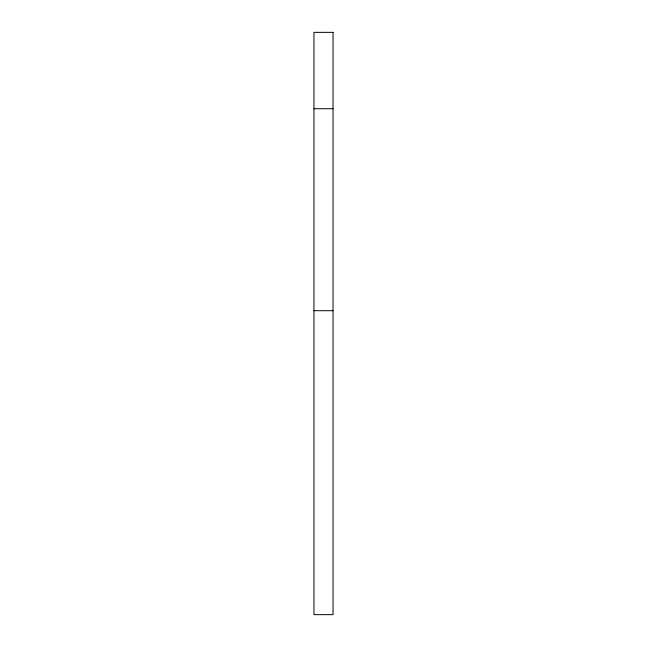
<?xml version="1.0" encoding="UTF-8"?>
<svg xmlns="http://www.w3.org/2000/svg" width="647" height="647" viewBox="0 0 647 647"><rect width="100%" height="100%" fill="white"/><g stroke="black" fill="none" stroke-linecap="round" stroke-linejoin="round"><path stroke-width="0.97" d="M313.957 108.72L333.043 108.72M313.957 310.706L333.043 310.706M333.043 32.35L313.957 32.35L313.957 614.65L333.043 614.65L333.043 32.35"/></g></svg>
